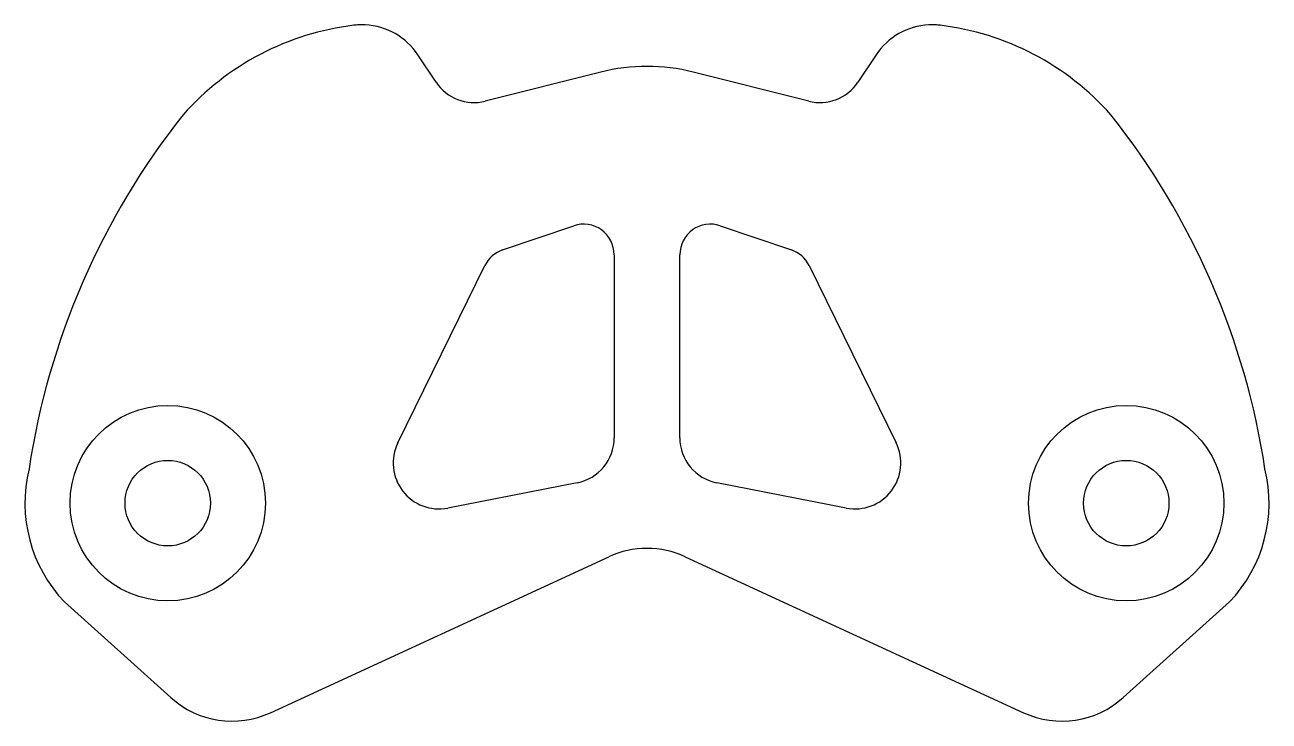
# Model space of a CAD drawing. Header units: millimetres. Extents: x -20.4 to 20.4, y 59.3 to 82.1.
import ezdxf

# ---------------------------------------------------------------- set-up
doc = ezdxf.new("R2010")
doc.units = ezdxf.units.MM
doc.layers.add('COUNTERSINK', color=3, linetype='Continuous')

msp = doc.modelspace()

# ---------------------------------------------------------------- linework, layer by layer
at = {"layer": 'COUNTERSINK'}
for centre in [(-15.7, 66.4), (15.7, 66.4)]:
    msp.add_circle(centre, 3.2, dxfattribs=at)
at = {"layer": 'PROFILE'}
for p, q in [((-9.229, 82.056), (-9.45, 82.056)), ((9.45, 82.056), (9.229, 82.056)), ((-6.911, 80.182), (-7.508, 81.078)), ((7.508, 81.078), (6.911, 80.182)), ((-1.513, 80.511), (-5.297, 79.558)), ((5.297, 79.558), (1.513, 80.511)), ((-4.733, 74.69), (-2.395, 75.48)), ((2.395, 75.48), (4.733, 74.69)), ((-1.075, 74.533), (-1.075, 68.539)), ((1.075, 68.539), (1.075, 74.533)), ((-8.162, 68.372), (-5.311, 74.183)), ((5.311, 74.183), (8.162, 68.372)), ((-2.288, 67.066), (-6.528, 66.239)), ((6.528, 66.239), (2.288, 67.066)), ((-12.336, 59.54), (-1.255, 64.645)), ((1.255, 64.645), (12.336, 59.54)), ((-19.086, 63.169), (-15.597, 60.033)), ((15.597, 60.033), (19.086, 63.169))]:
    msp.add_line(p, q, dxfattribs=at)
for centre in [(-15.7, 66.4), (15.7, 66.4)]:
    msp.add_circle(centre, 1.4, dxfattribs=at)
for centre, radius, start, end in [((-8.549, 73.229), 8.877, 96.7951, 138.5257), ((-9.339, 79.859), 2.2, 92.8825, 96.7951), ((-9.339, 79.859), 2.2, 33.6598, 87.1175), ((9.339, 79.859), 2.2, 92.8825, 146.3402), ((9.339, 79.859), 2.2, 83.2049, 87.1175), ((8.549, 73.229), 8.877, 41.4743, 83.2049), ((0, 74.498), 6.2, 75.8753, 104.1247), ((-5.663, 81.013), 1.5, -146.3402, -75.8753), ((5.663, 81.013), 1.5, -104.1247, -33.6598), ((4.011, 63.855), 24.53, 141.5513, 171.403), ((-4.011, 63.855), 24.53, 8.597, 38.4487), ((-2.075, 74.533), 1, 0, 108.6819), ((2.075, 74.533), 1, 71.3181, 180), ((-4.413, 73.742), 1, 108.6819, 153.8635), ((4.413, 73.742), 1, 26.1365, 71.3181), ((-2.575, 68.539), 1.5, 281.0362, 360), ((2.575, 68.539), 1.5, 180, 258.9638), ((-6.815, 67.712), 1.5, 153.8635, 281.0362), ((6.815, 67.712), 1.5, -101.0362, 26.1365), ((-15.7, 66.4), 4.68, 166.1362, 223.6623), ((15.7, 66.4), 4.68, -43.6623, 13.8638), ((0, 61.92), 3, 425.2637, 474.7363), ((-13.592, 62.264), 3, 228.0508, 294.7363), ((13.592, 62.264), 3, -114.7363, -48.0508)]:
    msp.add_arc(centre, radius, start, end, dxfattribs=at)

doc.saveas('drawing.dxf')
